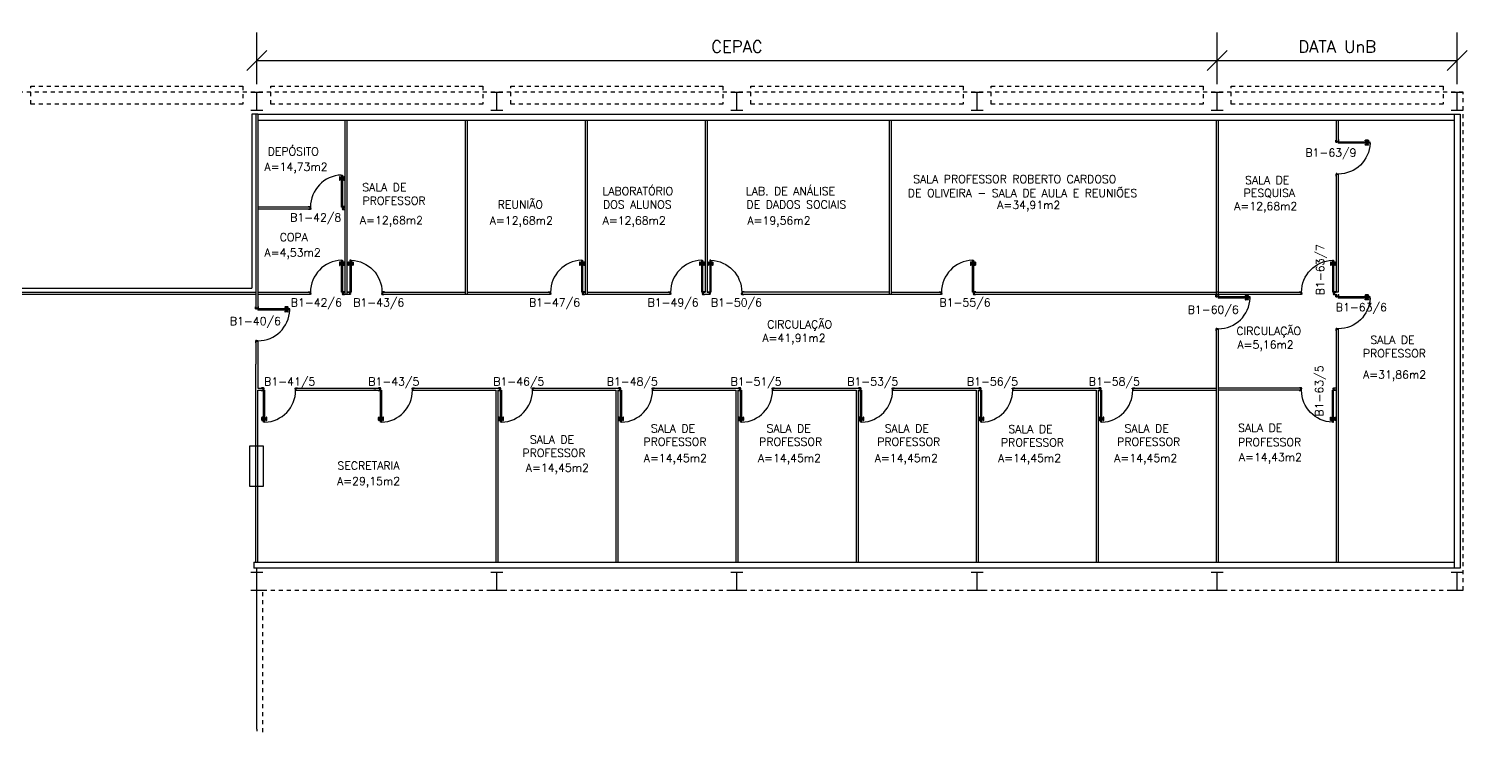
# Model space of a CAD drawing. Extents: x -34.7 to 45.3, y 55.4 to 100.8.
# Drawn here: x 9.39 to 45.34, y 77.55 to 95.06 of the extents above; entities that cross this region are included whole.
import ezdxf

# ---------------------------------------------------------------- set-up
doc = ezdxf.new("R2010")
doc.units = 0
doc.header["$LTSCALE"] = 0.01
doc.header["$MEASUREMENT"] = 0
doc.header["$PDMODE"] = 34
doc.linetypes.add('DASHED', pattern=[0.75, 0.5, -0.25])
doc.linetypes.add('HIDDEN', pattern=[0.375, 0.25, -0.125])
doc.layers.get('0').update_dxf_attribs({"linetype": 'CONTINUOUS'})
doc.layers.get('Defpoints').update_dxf_attribs({"linetype": 'CONTINUOUS'})
for name, color, linetype in [('1', 1, 'CONTINUOUS'), ('2', 2, 'CONTINUOUS'), ('3', 2, 'CONTINUOUS'), ('6', 2, 'CONTINUOUS'), ('ALV', 2, 'CONTINUOUS'), ('AREA', 2, 'CONTINUOUS'), ('ENDEREÇO_NOVO', 2, 'CONTINUOUS'), ('MACANETA', 2, 'CONTINUOUS'), ('MARCO', 2, 'CONTINUOUS'), ('PORTA', 2, 'CONTINUOUS'), ('PROJ', 1, 'HIDDEN'), ('TEXTO', 2, 'CONTINUOUS')]:
    doc.layers.add(name, color=color, linetype=linetype)
doc.styles.add('UNB-100', font='simplex.shx', dxfattribs={"height": 0.2})
doc.styles.add('UNB1-100', font='simplex.shx', dxfattribs={"height": 0.3})
doc.dimstyles.new('1-600', dxfattribs={"dimtxt": 0.3, "dimasz": 0.5, "dimexe": 0.7, "dimexo": 0.2, "dimgap": 0.2, "dimtad": 1, "dimdec": 0, "dimzin": 4, "dimdsep": 46, "dimlunit": 6, "dimtxsty": 'UNB1-100', "dimblk": 'OBLIQUE', "dimcen": 0, "dimclrd": 2, "dimclre": 2, "dimclrt": 2, "dimadec": 0, "dimazin": 0, "dimtfac": 1, "dimtdec": 0, "dimtmove": 2, "dimatfit": 3, "dimldrblk": 'NONE', "dimfxl": 0, "dimtolj": 1, "dimtzin": 0, "dimarcsym": 0})

# ---------------------------------------------------------------- blocks, each defined once
blk = doc.blocks.new('PILAR')
at = {"layer": 'ALV'}
for p, q in [((-0.15, 0.225), (0.15, 0.225)), ((0, 0.225), (0, -0.225)), ((-0.15, -0.225), (0.15, -0.225))]:
    blk.add_line(p, q, dxfattribs=at)
blk = doc.blocks.new('MACANETA')
at = {"layer": 'MACANETA'}
for p, q in [((-0.077, 0.052), (-0.077, 0.12)), ((-0.059, 0.052), (-0.059, 0.12)), ((-0.059, 0.075), (-0.036, 0.075)), ((-0.059, 0.052), (-0.036, 0.052)), ((-0.036, 0.044), (-0.036, 0.084)), ((-0.036, 0.084), (-0.03, 0.084)), ((-0.036, 0.044), (-0.03, 0.044)), ((0.006, 0.084), (0, 0.084)), ((0.006, 0.044), (0, 0.044)), ((0.006, 0.044), (0.006, 0.084)), ((0.029, 0.075), (0.006, 0.075)), ((0.029, 0.052), (0.006, 0.052)), ((0.029, 0.052), (0.029, 0.12)), ((0.047, 0.052), (0.047, 0.12))]:
    blk.add_line(p, q, dxfattribs=at)
for centre, start, end in [((-0.068, 0.12), 90, 180), ((-0.068, 0.052), 180, 270), ((-0.068, 0.12), 0, 90), ((-0.068, 0.052), 270, 0), ((0.038, 0.12), 90, 180), ((0.038, 0.052), 180, 270), ((0.038, 0.12), 0, 90), ((0.038, 0.052), 270, 0)]:
    blk.add_arc(centre, 0.00874, start, end, dxfattribs=at)
blk = doc.blocks.new('DOOR80')
at = {"layer": 'PORTA'}
for p, q in [((0.015, -0.8), (0.015, 0)), ((0.015, 0), (0.045, 0)), ((0.045, -0.8), (0.045, 0)), ((0.045, -0.8), (0.015, -0.8))]:
    blk.add_line(p, q, dxfattribs=at)
at = {"layer": 'PORTA', "color": 1}
blk.add_arc((0.015, 0), 0.8, 272.1491, 0, dxfattribs=at)
at = {"layer": 'PORTA'}
blk.add_blockref('MACANETA', (0.045, -0.8), dxfattribs=at)
blk = doc.blocks.new('DOOR-80')
at = {"layer": 'PORTA'}
for p, q in [((-0.045, -0.8), (-0.045, 0)), ((-0.015, 0), (-0.045, 0)), ((-0.015, -0.8), (-0.015, 0)), ((-0.045, -0.8), (-0.015, -0.8))]:
    blk.add_line(p, q, dxfattribs=at)
at = {"layer": 'PORTA', "color": 1}
blk.add_arc((-0.015, 0), 0.8, 180, 267.8509, dxfattribs=at)
at = {"layer": 'PORTA'}
blk.add_blockref('MACANETA', (-0.015, -0.8), dxfattribs=at)
blk = doc.blocks.new('A$C32C71756')
at = {"layer": '2'}
for p, q in [((0, 0.8), (0.05, 0.8)), ((0.05, 0.8), (0.05, 0.85)), ((0.88, 0.8), (0.88, 0.85))]:
    blk.add_line(p, q, dxfattribs=at)
at = {"layer": 'MARCO'}
for p, q in [((0.005, 0.8), (0.005, 0.79)), ((0.005, 0.79), (0.055, 0.79)), ((0.065, 0.86), (0.015, 0.86)), ((0.015, 0.86), (0.015, 0.85)), ((0.05, 0.85), (0.065, 0.85)), ((0.05, 0.8), (0.055, 0.8)), ((0.055, 0.79), (0.055, 0.8)), ((0.055, 0.8), (0.065, 0.8)), ((0.065, 0.85), (0.065, 0.86)), ((0.075, 0.85), (0.065, 0.85)), ((0.065, 0.8), (0.065, 0.835)), ((0.065, 0.835), (0.075, 0.835)), ((0.075, 0.835), (0.075, 0.85)), ((0.855, 0.835), (0.855, 0.85)), ((0.855, 0.85), (0.865, 0.85)), ((0.865, 0.835), (0.855, 0.835)), ((0.865, 0.85), (0.865, 0.86)), ((0.865, 0.86), (0.915, 0.86)), ((0.88, 0.85), (0.865, 0.85)), ((0.865, 0.8), (0.865, 0.835)), ((0.875, 0.8), (0.865, 0.8)), ((0.875, 0.79), (0.875, 0.8)), ((0.88, 0.8), (0.875, 0.8)), ((0.925, 0.79), (0.875, 0.79)), ((0.915, 0.86), (0.915, 0.85)), ((0.925, 0.8), (0.925, 0.79))]:
    blk.add_line(p, q, dxfattribs=at)
at = {"layer": 'PORTA', "rotation": 1.028944929259978e-08}
blk.add_blockref('DOOR80', (0.05, 0.8), dxfattribs=at)
blk = doc.blocks.new('_Oblique')
at = {"color": 0, "linetype": 'ByBlock', "lineweight": -2}
blk.add_line((-0.5, -0.5), (0.5, 0.5), dxfattribs=at)
blk = doc.blocks.new('*D18')
at = {"layer": 'AREA', "color": 2, "lineweight": -2}
for p, q in [((15.085, 93.673), (15.085, 94.962)), ((39.085, 93.673), (39.085, 94.962)), ((15.085, 94.262), (39.085, 94.262))]:
    blk.add_line(p, q, dxfattribs=at)
at = {"layer": 'Defpoints', "color": 0}
for p in [(39.085, 94.262), (15.085, 93.473), (39.085, 93.473)]:
    blk.add_point(p, dxfattribs=at)
at = {"layer": 'AREA', "color": 2, "lineweight": -2, "xscale": 0.5, "yscale": 0.5, "zscale": 0.5, "rotation": 180}
blk.add_blockref('_Oblique', (15.085, 94.262), dxfattribs=at)
at = {"layer": 'AREA', "color": 2, "lineweight": -2, "xscale": 0.5, "yscale": 0.5, "zscale": 0.5}
blk.add_blockref('_Oblique', (39.085, 94.262), dxfattribs=at)
at = {"layer": 'AREA', "color": 2, "insert": (27.085, 94.612), "char_height": 0.3, "attachment_point": 5, "style": 'UNB1-100'}
blk.add_mtext('\\A1;CEPAC', dxfattribs=at)
blk = doc.blocks.new('_NONE')
at = {"color": 0, "linetype": 'ByBlock'}
blk.add_circle((0, 0), 0.25, dxfattribs=at)
blk = doc.blocks.new('*D19')
at = {"layer": 'AREA', "color": 2, "lineweight": -2}
for p, q in [((39.085, 93.673), (39.085, 94.962)), ((45.085, 93.673), (45.085, 94.962)), ((39.085, 94.262), (45.085, 94.262))]:
    blk.add_line(p, q, dxfattribs=at)
at = {"layer": 'Defpoints', "color": 0}
for p in [(45.085, 94.262), (39.085, 93.473), (45.085, 93.473)]:
    blk.add_point(p, dxfattribs=at)
at = {"layer": 'AREA', "color": 2, "lineweight": -2, "xscale": 0.5, "yscale": 0.5, "zscale": 0.5, "rotation": 180}
blk.add_blockref('_Oblique', (39.085, 94.262), dxfattribs=at)
at = {"layer": 'AREA', "color": 2, "lineweight": -2, "xscale": 0.5, "yscale": 0.5, "zscale": 0.5}
blk.add_blockref('_Oblique', (45.085, 94.262), dxfattribs=at)
at = {"layer": 'AREA', "color": 2, "insert": (42.085, 94.612), "char_height": 0.3, "attachment_point": 5, "style": 'UNB1-100'}
blk.add_mtext('\\A1;DATA UnB', dxfattribs=at)

msp = doc.modelspace()

# ---------------------------------------------------------------- linework, layer by layer
at = {"layer": '1'}
for p, q in [((14.96, 92.923), (14.96, 88.573)), ((15.06, 92.923), (14.96, 92.923)), ((9.21, 88.573), (14.96, 88.573)), ((15.085, 81.473), (15.085, 81.573))]:
    msp.add_line(p, q, dxfattribs=at)
at = {"layer": '2'}
for p, q in [((9.11, 88.473), (15.06, 88.473)), ((9.11, 88.423), (15.06, 88.423)), ((15.11, 86.073), (15.265, 86.073)), ((15.11, 86.023), (15.285, 86.023)), ((15.24, 86.023), (15.24, 86.073)), ((16.07, 86.073), (18.16, 86.073)), ((16.07, 86.023), (16.07, 86.073)), ((16.07, 86.023), (18.16, 86.023)), ((18.057, 86.023), (18.007, 86.023)), ((18.16, 86.023), (18.16, 86.073)), ((18.99, 86.023), (18.99, 86.073)), ((18.99, 86.073), (21.16, 86.073)), ((18.99, 86.023), (21.06, 86.023)), ((21.11, 86.023), (21.16, 86.023)), ((21.16, 86.023), (21.16, 86.073)), ((21.99, 86.023), (21.99, 86.073)), ((21.99, 86.073), (24.16, 86.073)), ((21.99, 86.023), (24.06, 86.023)), ((24.11, 86.023), (24.16, 86.023)), ((24.16, 86.023), (24.16, 86.073)), ((24.99, 86.023), (24.99, 86.073)), ((24.99, 86.073), (27.16, 86.073)), ((24.99, 86.023), (27.06, 86.023)), ((27.11, 86.023), (27.16, 86.023)), ((27.16, 86.023), (27.16, 86.073)), ((27.99, 86.023), (27.99, 86.073)), ((27.99, 86.073), (30.16, 86.073)), ((27.99, 86.023), (30.06, 86.023)), ((30.11, 86.023), (30.16, 86.023)), ((30.16, 86.023), (30.16, 86.073)), ((30.99, 86.023), (30.99, 86.073)), ((30.99, 86.073), (33.16, 86.073)), ((30.99, 86.023), (33.06, 86.023)), ((33.11, 86.023), (33.16, 86.023)), ((33.16, 86.023), (33.16, 86.073)), ((33.99, 86.023), (33.99, 86.073)), ((33.99, 86.073), (36.16, 86.073)), ((33.99, 86.023), (36.06, 86.023)), ((36.11, 86.023), (36.16, 86.023)), ((36.16, 86.023), (36.16, 86.073)), ((36.99, 86.023), (36.99, 86.073)), ((36.99, 86.073), (39.06, 86.073)), ((36.99, 86.023), (39.06, 86.023)), ((41.18, 86.073), (39.11, 86.073)), ((41.18, 86.023), (39.11, 86.023)), ((41.18, 86.023), (41.18, 86.073)), ((42.01, 86.023), (42.01, 86.073)), ((42.06, 86.023), (42.01, 86.023)), ((15.085, 77.548), (15.085, 81.023)), ((15.085, 77.548), (15.085, 77.498))]:
    msp.add_line(p, q, dxfattribs=at)
at = {"layer": '3'}
for p, q in [((15.06, 92.923), (15.06, 88.073)), ((15.11, 92.923), (15.06, 92.923)), ((15.11, 92.923), (15.11, 88.473)), ((15.11, 92.923), (45.01, 92.923)), ((15.11, 92.773), (45.01, 92.773)), ((17.29, 88.423), (17.29, 92.773)), ((17.34, 88.423), (17.34, 92.773)), ((20.29, 92.773), (20.29, 88.423)), ((20.34, 92.773), (20.34, 88.423)), ((23.29, 92.773), (23.29, 88.423)), ((23.34, 92.773), (23.34, 88.423)), ((26.29, 92.773), (26.29, 88.473)), ((26.34, 92.773), (26.34, 88.473)), ((30.89, 92.773), (30.89, 88.423)), ((30.94, 92.773), (30.94, 88.423)), ((39.06, 92.773), (39.06, 88.423)), ((39.11, 92.773), (39.11, 88.423)), ((17.34, 88.423), (17.34, 91.898)), ((17.29, 88.423), (17.29, 91.402)), ((16.41, 90.603), (15.11, 90.603)), ((16.41, 90.603), (15.11, 90.603)), ((16.41, 90.603), (16.41, 90.553)), ((17.29, 90.603), (17.24, 90.603)), ((17.29, 90.603), (17.24, 90.603)), ((17.24, 90.603), (17.24, 90.553)), ((17.24, 90.603), (17.29, 90.603)), ((16.41, 90.553), (15.11, 90.553)), ((17.29, 90.553), (17.24, 90.553)), ((15.11, 88.473), (16.41, 88.473)), ((15.11, 88.473), (15.11, 88.073)), ((16.41, 88.473), (16.41, 88.423)), ((17.24, 88.473), (17.24, 88.423)), ((17.24, 88.473), (17.29, 88.473)), ((17.34, 88.473), (17.443, 88.473)), ((17.398, 88.473), (17.348, 88.473)), ((17.398, 88.473), (17.398, 88.423)), ((18.213, 88.473), (20.29, 88.473)), ((18.228, 88.473), (18.228, 88.423)), ((20.34, 88.473), (22.41, 88.473)), ((22.41, 88.473), (22.41, 88.423)), ((23.24, 88.473), (23.24, 88.423)), ((23.24, 88.473), (23.29, 88.473)), ((23.34, 88.473), (25.41, 88.473)), ((25.41, 88.473), (25.41, 88.423)), ((26.24, 88.473), (26.24, 88.423)), ((26.24, 88.473), (26.29, 88.473)), ((26.34, 88.473), (26.388, 88.473)), ((26.388, 88.473), (26.388, 88.423)), ((27.218, 88.473), (27.218, 88.423)), ((30.89, 88.473), (27.218, 88.473)), ((30.94, 88.473), (32.18, 88.473)), ((32.18, 88.473), (32.18, 88.423)), ((33.01, 88.473), (39.06, 88.473)), ((33.01, 88.473), (33.01, 88.423)), ((39.11, 88.473), (39.06, 88.473)), ((39.11, 88.473), (41.18, 88.473)), ((41.18, 88.473), (41.18, 88.423)), ((42.01, 88.473), (42.06, 88.473)), ((42.01, 88.473), (42.01, 88.423)), ((42.11, 88.473), (42.06, 88.473)), ((15.11, 88.423), (16.41, 88.423)), ((17.24, 88.423), (17.423, 88.423)), ((18.203, 88.423), (20.29, 88.423)), ((20.24, 88.423), (22.41, 88.423)), ((23.24, 88.423), (25.41, 88.423)), ((26.24, 88.423), (26.388, 88.423)), ((27.218, 88.423), (32.18, 88.423)), ((33.01, 88.423), (41.18, 88.423)), ((39.06, 88.423), (39.06, 88.373)), ((39.11, 88.373), (39.06, 88.373)), ((39.11, 88.423), (39.11, 88.373)), ((42.01, 88.423), (42.06, 88.423)), ((42.06, 88.423), (42.06, 88.373)), ((42.11, 88.373), (42.06, 88.373)), ((42.11, 88.423), (42.11, 88.373)), ((15.11, 88.073), (15.06, 88.073)), ((39.11, 87.543), (39.06, 87.543)), ((39.06, 87.543), (39.06, 81.723)), ((39.11, 87.543), (39.11, 81.723)), ((42.06, 87.543), (42.06, 81.723)), ((42.11, 87.543), (42.11, 81.723)), ((15.11, 87.243), (15.06, 87.243)), ((15.06, 87.243), (15.06, 86.673)), ((15.11, 87.243), (15.11, 86.073)), ((15.06, 81.723), (15.06, 86.673)), ((15.11, 81.723), (15.11, 86.023)), ((21.06, 86.023), (21.06, 81.723)), ((21.11, 86.023), (21.11, 81.723)), ((24.06, 86.023), (24.06, 81.723)), ((24.06, 86.023), (24.06, 83.094)), ((24.06, 86.023), (24.06, 81.723)), ((24.11, 86.023), (24.11, 81.723)), ((24.11, 86.023), (24.11, 82.598)), ((24.11, 86.023), (24.11, 81.723)), ((27.06, 86.023), (27.06, 81.723)), ((27.11, 86.023), (27.11, 81.723)), ((30.06, 86.023), (30.06, 81.723)), ((30.11, 86.023), (30.11, 81.723)), ((33.06, 86.023), (33.06, 81.723)), ((33.11, 86.023), (33.11, 81.723)), ((36.06, 86.023), (36.06, 83.094)), ((36.06, 86.023), (36.06, 82.598)), ((36.06, 86.023), (36.06, 81.723)), ((36.06, 86.023), (36.06, 81.723)), ((36.06, 86.023), (36.06, 81.723)), ((36.11, 86.023), (36.11, 82.598)), ((36.11, 86.023), (36.11, 83.094)), ((36.11, 86.023), (36.11, 81.723)), ((36.11, 86.023), (36.11, 81.723)), ((36.11, 86.023), (36.11, 81.723)), ((39.06, 86.023), (39.06, 82.598)), ((39.06, 86.023), (39.06, 83.094)), ((39.11, 86.023), (39.11, 83.094)), ((39.11, 86.023), (39.11, 82.598)), ((42.06, 86.023), (42.06, 83.094)), ((42.06, 86.023), (42.06, 82.598)), ((42.11, 86.023), (42.11, 82.598)), ((42.11, 86.023), (42.11, 83.094)), ((15.01, 81.723), (45.01, 81.723)), ((15.01, 81.723), (15.01, 81.573)), ((45.01, 81.573), (15.01, 81.573))]:
    msp.add_line(p, q, dxfattribs=at)
at = {"layer": '6'}
for p, q in [((42.06, 92.773), (42.06, 92.243)), ((42.11, 92.773), (42.11, 92.243)), ((45.01, 92.923), (45.01, 81.573)), ((45.01, 92.923), (45.16, 92.923)), ((45.16, 92.923), (45.16, 81.573)), ((42.11, 92.243), (42.06, 92.243)), ((42.06, 91.413), (42.06, 88.473)), ((42.11, 91.413), (42.06, 91.413)), ((42.11, 91.413), (42.11, 88.473)), ((45.16, 81.573), (45.01, 81.573))]:
    msp.add_line(p, q, dxfattribs=at)
at = {"layer": 'ALV'}
msp.add_lwpolyline([(14.904, 83.623), (15.254, 83.623), (15.254, 84.623), (14.904, 84.623)], close=True, dxfattribs=at)
at = {"layer": 'MARCO'}
for p, q in [((42.05, 92.278), (42.06, 92.278)), ((42.05, 92.228), (42.05, 92.278)), ((42.06, 92.228), (42.05, 92.228)), ((42.06, 92.243), (42.06, 92.228)), ((42.06, 92.218), (42.06, 92.228)), ((42.075, 92.218), (42.06, 92.218)), ((42.075, 92.228), (42.075, 92.218)), ((42.11, 92.228), (42.075, 92.228)), ((42.11, 92.288), (42.12, 92.288)), ((42.11, 92.243), (42.11, 92.238)), ((42.11, 92.238), (42.11, 92.228)), ((42.12, 92.238), (42.11, 92.238)), ((42.12, 92.288), (42.12, 92.238)), ((42.05, 91.428), (42.05, 91.378)), ((42.06, 91.428), (42.05, 91.428)), ((42.05, 91.378), (42.06, 91.378)), ((42.06, 91.438), (42.06, 91.428)), ((42.075, 91.438), (42.06, 91.438)), ((42.06, 91.413), (42.06, 91.428)), ((42.075, 91.428), (42.075, 91.438)), ((42.11, 91.428), (42.075, 91.428)), ((42.11, 91.418), (42.11, 91.428)), ((42.11, 91.413), (42.11, 91.418)), ((42.12, 91.418), (42.11, 91.418)), ((42.11, 91.368), (42.12, 91.368)), ((42.12, 91.368), (42.12, 91.418)), ((16.365, 90.603), (16.365, 90.613)), ((16.365, 90.613), (16.415, 90.613)), ((16.41, 90.603), (16.415, 90.603)), ((16.415, 90.613), (16.415, 90.603)), ((16.415, 90.603), (16.425, 90.603)), ((16.425, 90.603), (16.425, 90.568)), ((17.235, 90.603), (17.225, 90.603)), ((17.225, 90.603), (17.225, 90.568)), ((17.285, 90.613), (17.235, 90.613)), ((17.235, 90.613), (17.235, 90.603)), ((17.24, 90.603), (17.235, 90.603)), ((17.285, 90.603), (17.285, 90.613)), ((16.375, 90.543), (16.375, 90.553)), ((16.425, 90.543), (16.375, 90.543)), ((16.41, 90.553), (16.425, 90.553)), ((16.425, 90.568), (16.435, 90.568)), ((16.435, 90.553), (16.425, 90.553)), ((16.425, 90.553), (16.425, 90.543)), ((16.435, 90.568), (16.435, 90.553)), ((17.225, 90.568), (17.215, 90.568)), ((17.215, 90.568), (17.215, 90.553)), ((17.215, 90.553), (17.225, 90.553)), ((17.225, 90.553), (17.225, 90.543)), ((17.24, 90.553), (17.225, 90.553)), ((17.225, 90.543), (17.275, 90.543)), ((17.275, 90.543), (17.275, 90.553)), ((16.365, 88.473), (16.365, 88.483)), ((16.365, 88.483), (16.415, 88.483)), ((16.41, 88.473), (16.415, 88.473)), ((16.415, 88.483), (16.415, 88.473)), ((16.415, 88.473), (16.425, 88.473)), ((16.425, 88.473), (16.425, 88.438)), ((16.425, 88.438), (16.435, 88.438)), ((16.435, 88.438), (16.435, 88.423)), ((17.225, 88.438), (17.215, 88.438)), ((17.215, 88.438), (17.215, 88.423)), ((17.235, 88.473), (17.225, 88.473)), ((17.225, 88.473), (17.225, 88.438)), ((17.285, 88.483), (17.235, 88.483)), ((17.235, 88.483), (17.235, 88.473)), ((17.24, 88.473), (17.235, 88.473)), ((17.285, 88.473), (17.285, 88.483)), ((17.353, 88.473), (17.353, 88.483)), ((17.353, 88.483), (17.403, 88.483)), ((17.398, 88.473), (17.403, 88.473)), ((17.403, 88.483), (17.403, 88.473)), ((17.403, 88.473), (17.413, 88.473)), ((17.413, 88.473), (17.413, 88.438)), ((17.413, 88.438), (17.423, 88.438)), ((17.423, 88.438), (17.423, 88.423)), ((18.213, 88.438), (18.203, 88.438)), ((18.203, 88.438), (18.203, 88.423)), ((18.223, 88.473), (18.213, 88.473)), ((18.213, 88.473), (18.213, 88.438)), ((18.273, 88.483), (18.223, 88.483)), ((18.223, 88.483), (18.223, 88.473)), ((18.228, 88.473), (18.223, 88.473)), ((18.273, 88.473), (18.273, 88.483)), ((22.365, 88.473), (22.365, 88.483)), ((22.365, 88.483), (22.415, 88.483)), ((22.41, 88.473), (22.415, 88.473)), ((22.415, 88.483), (22.415, 88.473)), ((22.415, 88.473), (22.425, 88.473)), ((22.425, 88.473), (22.425, 88.438)), ((22.425, 88.438), (22.435, 88.438)), ((22.435, 88.438), (22.435, 88.423)), ((23.225, 88.438), (23.215, 88.438)), ((23.215, 88.438), (23.215, 88.423)), ((23.235, 88.473), (23.225, 88.473)), ((23.225, 88.473), (23.225, 88.438)), ((23.285, 88.483), (23.235, 88.483)), ((23.235, 88.483), (23.235, 88.473)), ((23.24, 88.473), (23.235, 88.473)), ((23.285, 88.473), (23.285, 88.483)), ((25.365, 88.473), (25.365, 88.483)), ((25.365, 88.483), (25.415, 88.483)), ((25.41, 88.473), (25.415, 88.473)), ((25.415, 88.483), (25.415, 88.473)), ((25.415, 88.473), (25.425, 88.473)), ((25.425, 88.473), (25.425, 88.438)), ((25.425, 88.438), (25.435, 88.438)), ((25.435, 88.438), (25.435, 88.423)), ((26.225, 88.438), (26.215, 88.438)), ((26.215, 88.438), (26.215, 88.423)), ((26.235, 88.473), (26.225, 88.473)), ((26.225, 88.473), (26.225, 88.438)), ((26.285, 88.483), (26.235, 88.483)), ((26.235, 88.483), (26.235, 88.473)), ((26.24, 88.473), (26.235, 88.473)), ((26.285, 88.473), (26.285, 88.483)), ((26.343, 88.473), (26.343, 88.483)), ((26.343, 88.483), (26.393, 88.483)), ((26.388, 88.473), (26.393, 88.473)), ((26.393, 88.483), (26.393, 88.473)), ((26.393, 88.473), (26.403, 88.473)), ((26.403, 88.473), (26.403, 88.438)), ((26.403, 88.438), (26.413, 88.438)), ((26.413, 88.438), (26.413, 88.423)), ((27.203, 88.438), (27.193, 88.438)), ((27.193, 88.438), (27.193, 88.423)), ((27.213, 88.473), (27.203, 88.473)), ((27.203, 88.473), (27.203, 88.438)), ((27.263, 88.483), (27.213, 88.483)), ((27.213, 88.483), (27.213, 88.473)), ((27.218, 88.473), (27.213, 88.473)), ((27.263, 88.473), (27.263, 88.483)), ((32.135, 88.473), (32.135, 88.483)), ((32.135, 88.483), (32.185, 88.483)), ((32.18, 88.473), (32.185, 88.473)), ((32.185, 88.483), (32.185, 88.473)), ((32.185, 88.473), (32.195, 88.473)), ((32.195, 88.473), (32.195, 88.438)), ((32.195, 88.438), (32.205, 88.438)), ((32.205, 88.438), (32.205, 88.423)), ((32.995, 88.438), (32.985, 88.438)), ((32.985, 88.438), (32.985, 88.423)), ((33.005, 88.473), (32.995, 88.473)), ((32.995, 88.473), (32.995, 88.438)), ((33.055, 88.483), (33.005, 88.483)), ((33.005, 88.483), (33.005, 88.473)), ((33.01, 88.473), (33.005, 88.473)), ((33.055, 88.473), (33.055, 88.483)), ((41.135, 88.483), (41.185, 88.483)), ((41.135, 88.473), (41.135, 88.483)), ((41.18, 88.473), (41.185, 88.473)), ((41.185, 88.483), (41.185, 88.473)), ((41.185, 88.473), (41.195, 88.473)), ((41.195, 88.473), (41.195, 88.438)), ((41.195, 88.438), (41.205, 88.438)), ((41.205, 88.438), (41.205, 88.423)), ((41.985, 88.438), (41.985, 88.423)), ((41.995, 88.438), (41.985, 88.438)), ((41.995, 88.473), (41.995, 88.438)), ((42.005, 88.473), (41.995, 88.473)), ((42.005, 88.483), (42.005, 88.473)), ((42.055, 88.483), (42.005, 88.483)), ((42.01, 88.473), (42.005, 88.473)), ((42.055, 88.473), (42.055, 88.483)), ((15.05, 88.058), (15.05, 88.108)), ((15.05, 88.108), (15.06, 88.108)), ((15.11, 88.118), (15.12, 88.118)), ((15.12, 88.118), (15.12, 88.068)), ((16.375, 88.413), (16.375, 88.423)), ((16.425, 88.413), (16.375, 88.413)), ((16.41, 88.423), (16.425, 88.423)), ((16.435, 88.423), (16.425, 88.423)), ((16.425, 88.423), (16.425, 88.413)), ((17.215, 88.423), (17.225, 88.423)), ((17.225, 88.423), (17.225, 88.413)), ((17.24, 88.423), (17.225, 88.423)), ((17.225, 88.413), (17.275, 88.413)), ((17.275, 88.413), (17.275, 88.423)), ((17.363, 88.413), (17.363, 88.423)), ((17.413, 88.413), (17.363, 88.413)), ((17.398, 88.423), (17.413, 88.423)), ((17.423, 88.423), (17.413, 88.423)), ((17.413, 88.423), (17.413, 88.413)), ((18.203, 88.423), (18.213, 88.423)), ((18.213, 88.423), (18.213, 88.413)), ((18.228, 88.423), (18.213, 88.423)), ((18.213, 88.413), (18.263, 88.413)), ((18.263, 88.413), (18.263, 88.423)), ((22.375, 88.413), (22.375, 88.423)), ((22.425, 88.413), (22.375, 88.413)), ((22.41, 88.423), (22.425, 88.423)), ((22.435, 88.423), (22.425, 88.423)), ((22.425, 88.423), (22.425, 88.413)), ((23.215, 88.423), (23.225, 88.423)), ((23.225, 88.423), (23.225, 88.413)), ((23.24, 88.423), (23.225, 88.423)), ((23.225, 88.413), (23.275, 88.413)), ((23.275, 88.413), (23.275, 88.423)), ((25.375, 88.413), (25.375, 88.423)), ((25.425, 88.413), (25.375, 88.413)), ((25.41, 88.423), (25.425, 88.423)), ((25.435, 88.423), (25.425, 88.423)), ((25.425, 88.423), (25.425, 88.413)), ((26.215, 88.423), (26.225, 88.423)), ((26.225, 88.423), (26.225, 88.413)), ((26.24, 88.423), (26.225, 88.423)), ((26.225, 88.413), (26.275, 88.413)), ((26.275, 88.413), (26.275, 88.423)), ((26.353, 88.413), (26.353, 88.423)), ((26.403, 88.413), (26.353, 88.413)), ((26.388, 88.423), (26.403, 88.423)), ((26.413, 88.423), (26.403, 88.423)), ((26.403, 88.423), (26.403, 88.413)), ((27.193, 88.423), (27.203, 88.423)), ((27.203, 88.423), (27.203, 88.413)), ((27.218, 88.423), (27.203, 88.423)), ((27.203, 88.413), (27.253, 88.413)), ((27.253, 88.413), (27.253, 88.423)), ((32.145, 88.413), (32.145, 88.423)), ((32.195, 88.413), (32.145, 88.413)), ((32.18, 88.423), (32.195, 88.423)), ((32.205, 88.423), (32.195, 88.423)), ((32.195, 88.423), (32.195, 88.413)), ((32.985, 88.423), (32.995, 88.423)), ((32.995, 88.423), (32.995, 88.413)), ((33.01, 88.423), (32.995, 88.423)), ((32.995, 88.413), (33.045, 88.413)), ((33.045, 88.413), (33.045, 88.423)), ((39.05, 88.358), (39.05, 88.408)), ((39.05, 88.408), (39.06, 88.408)), ((39.06, 88.358), (39.05, 88.358)), ((39.06, 88.373), (39.06, 88.358)), ((39.06, 88.348), (39.06, 88.358)), ((39.075, 88.348), (39.06, 88.348)), ((39.11, 88.358), (39.075, 88.358)), ((39.075, 88.358), (39.075, 88.348)), ((39.11, 88.418), (39.12, 88.418)), ((39.11, 88.373), (39.11, 88.368)), ((39.12, 88.368), (39.11, 88.368)), ((39.11, 88.368), (39.11, 88.358)), ((39.12, 88.418), (39.12, 88.368)), ((41.145, 88.413), (41.145, 88.423)), ((41.195, 88.413), (41.145, 88.413)), ((41.18, 88.423), (41.195, 88.423)), ((41.195, 88.423), (41.195, 88.413)), ((41.205, 88.423), (41.195, 88.423)), ((41.985, 88.423), (41.995, 88.423)), ((42.01, 88.423), (41.995, 88.423)), ((41.995, 88.423), (41.995, 88.413)), ((41.995, 88.413), (42.045, 88.413)), ((42.045, 88.413), (42.045, 88.423)), ((15.06, 88.058), (15.05, 88.058)), ((15.06, 88.073), (15.06, 88.058)), ((15.06, 88.048), (15.06, 88.058)), ((15.075, 88.048), (15.06, 88.048)), ((15.11, 88.058), (15.075, 88.058)), ((15.075, 88.058), (15.075, 88.048)), ((15.11, 88.073), (15.11, 88.068)), ((15.12, 88.068), (15.11, 88.068)), ((15.11, 88.068), (15.11, 88.058)), ((39.06, 87.558), (39.05, 87.558)), ((39.05, 87.558), (39.05, 87.508)), ((39.05, 87.508), (39.06, 87.508)), ((39.075, 87.568), (39.06, 87.568)), ((39.06, 87.568), (39.06, 87.558)), ((39.06, 87.543), (39.06, 87.558)), ((39.075, 87.558), (39.075, 87.568)), ((39.11, 87.558), (39.075, 87.558)), ((39.11, 87.548), (39.11, 87.558)), ((39.12, 87.548), (39.11, 87.548)), ((39.11, 87.543), (39.11, 87.548)), ((39.11, 87.498), (39.12, 87.498)), ((39.12, 87.498), (39.12, 87.548)), ((15.06, 87.258), (15.05, 87.258)), ((15.05, 87.258), (15.05, 87.208)), ((15.05, 87.208), (15.06, 87.208)), ((15.075, 87.268), (15.06, 87.268)), ((15.06, 87.268), (15.06, 87.258)), ((15.06, 87.243), (15.06, 87.258)), ((15.075, 87.258), (15.075, 87.268)), ((15.11, 87.258), (15.075, 87.258)), ((15.11, 87.248), (15.11, 87.258)), ((15.12, 87.248), (15.11, 87.248)), ((15.11, 87.243), (15.11, 87.248)), ((15.11, 87.198), (15.12, 87.198)), ((15.12, 87.198), (15.12, 87.248)), ((15.195, 86.023), (15.195, 86.013)), ((15.195, 86.013), (15.245, 86.013)), ((15.255, 86.083), (15.205, 86.083)), ((15.205, 86.083), (15.205, 86.073)), ((15.24, 86.073), (15.255, 86.073)), ((15.24, 86.023), (15.245, 86.023)), ((15.245, 86.013), (15.245, 86.023)), ((15.245, 86.023), (15.255, 86.023)), ((15.255, 86.073), (15.255, 86.083)), ((15.265, 86.073), (15.255, 86.073)), ((15.255, 86.023), (15.255, 86.058)), ((15.255, 86.058), (15.265, 86.058)), ((15.265, 86.058), (15.265, 86.073)), ((16.045, 86.058), (16.045, 86.073)), ((16.045, 86.073), (16.055, 86.073)), ((16.055, 86.058), (16.045, 86.058)), ((16.055, 86.073), (16.055, 86.083)), ((16.055, 86.083), (16.105, 86.083)), ((16.07, 86.073), (16.055, 86.073)), ((16.055, 86.023), (16.055, 86.058)), ((16.065, 86.023), (16.055, 86.023)), ((16.065, 86.013), (16.065, 86.023)), ((16.07, 86.023), (16.065, 86.023)), ((16.115, 86.013), (16.065, 86.013)), ((16.105, 86.083), (16.105, 86.073)), ((16.115, 86.023), (16.115, 86.013)), ((18.115, 86.023), (18.115, 86.013)), ((18.115, 86.013), (18.165, 86.013)), ((18.175, 86.083), (18.125, 86.083)), ((18.125, 86.083), (18.125, 86.073)), ((18.16, 86.073), (18.175, 86.073)), ((18.16, 86.023), (18.165, 86.023)), ((18.165, 86.013), (18.165, 86.023)), ((18.165, 86.023), (18.175, 86.023)), ((18.175, 86.073), (18.175, 86.083)), ((18.185, 86.073), (18.175, 86.073)), ((18.175, 86.023), (18.175, 86.058)), ((18.175, 86.058), (18.185, 86.058)), ((18.185, 86.058), (18.185, 86.073)), ((18.965, 86.058), (18.965, 86.073)), ((18.965, 86.073), (18.975, 86.073)), ((18.975, 86.058), (18.965, 86.058)), ((18.975, 86.073), (18.975, 86.083)), ((18.975, 86.083), (19.025, 86.083)), ((18.99, 86.073), (18.975, 86.073)), ((18.975, 86.023), (18.975, 86.058)), ((18.985, 86.023), (18.975, 86.023)), ((18.985, 86.013), (18.985, 86.023)), ((18.99, 86.023), (18.985, 86.023)), ((19.035, 86.013), (18.985, 86.013)), ((19.025, 86.083), (19.025, 86.073)), ((19.035, 86.023), (19.035, 86.013)), ((21.115, 86.023), (21.115, 86.013)), ((21.115, 86.013), (21.165, 86.013)), ((21.175, 86.083), (21.125, 86.083)), ((21.125, 86.083), (21.125, 86.073)), ((21.16, 86.073), (21.175, 86.073)), ((21.16, 86.023), (21.165, 86.023)), ((21.165, 86.013), (21.165, 86.023)), ((21.165, 86.023), (21.175, 86.023)), ((21.175, 86.073), (21.175, 86.083)), ((21.185, 86.073), (21.175, 86.073)), ((21.175, 86.023), (21.175, 86.058)), ((21.175, 86.058), (21.185, 86.058)), ((21.185, 86.058), (21.185, 86.073)), ((21.965, 86.058), (21.965, 86.073)), ((21.965, 86.073), (21.975, 86.073)), ((21.975, 86.058), (21.965, 86.058)), ((21.975, 86.073), (21.975, 86.083)), ((21.975, 86.083), (22.025, 86.083)), ((21.99, 86.073), (21.975, 86.073)), ((21.975, 86.023), (21.975, 86.058)), ((21.985, 86.023), (21.975, 86.023)), ((21.985, 86.013), (21.985, 86.023)), ((21.99, 86.023), (21.985, 86.023)), ((22.035, 86.013), (21.985, 86.013)), ((22.025, 86.083), (22.025, 86.073)), ((22.035, 86.023), (22.035, 86.013)), ((24.115, 86.023), (24.115, 86.013)), ((24.115, 86.013), (24.165, 86.013)), ((24.175, 86.083), (24.125, 86.083)), ((24.125, 86.083), (24.125, 86.073)), ((24.16, 86.073), (24.175, 86.073)), ((24.16, 86.023), (24.165, 86.023)), ((24.165, 86.013), (24.165, 86.023)), ((24.165, 86.023), (24.175, 86.023)), ((24.175, 86.073), (24.175, 86.083)), ((24.185, 86.073), (24.175, 86.073)), ((24.175, 86.023), (24.175, 86.058)), ((24.175, 86.058), (24.185, 86.058)), ((24.185, 86.058), (24.185, 86.073)), ((24.965, 86.058), (24.965, 86.073)), ((24.965, 86.073), (24.975, 86.073)), ((24.975, 86.058), (24.965, 86.058)), ((24.975, 86.073), (24.975, 86.083)), ((24.975, 86.083), (25.025, 86.083)), ((24.99, 86.073), (24.975, 86.073)), ((24.975, 86.023), (24.975, 86.058)), ((24.985, 86.023), (24.975, 86.023)), ((24.985, 86.013), (24.985, 86.023)), ((24.99, 86.023), (24.985, 86.023)), ((25.035, 86.013), (24.985, 86.013)), ((25.025, 86.083), (25.025, 86.073)), ((25.035, 86.023), (25.035, 86.013)), ((27.115, 86.023), (27.115, 86.013)), ((27.115, 86.013), (27.165, 86.013)), ((27.175, 86.083), (27.125, 86.083)), ((27.125, 86.083), (27.125, 86.073)), ((27.16, 86.073), (27.175, 86.073)), ((27.16, 86.023), (27.165, 86.023)), ((27.165, 86.013), (27.165, 86.023)), ((27.165, 86.023), (27.175, 86.023)), ((27.175, 86.073), (27.175, 86.083)), ((27.185, 86.073), (27.175, 86.073)), ((27.175, 86.023), (27.175, 86.058)), ((27.175, 86.058), (27.185, 86.058)), ((27.185, 86.058), (27.185, 86.073)), ((27.965, 86.058), (27.965, 86.073)), ((27.965, 86.073), (27.975, 86.073)), ((27.975, 86.058), (27.965, 86.058)), ((27.975, 86.073), (27.975, 86.083)), ((27.975, 86.083), (28.025, 86.083)), ((27.99, 86.073), (27.975, 86.073)), ((27.975, 86.023), (27.975, 86.058)), ((27.985, 86.023), (27.975, 86.023)), ((27.985, 86.013), (27.985, 86.023)), ((27.99, 86.023), (27.985, 86.023)), ((28.035, 86.013), (27.985, 86.013)), ((28.025, 86.083), (28.025, 86.073)), ((28.035, 86.023), (28.035, 86.013)), ((30.115, 86.023), (30.115, 86.013)), ((30.115, 86.013), (30.165, 86.013)), ((30.175, 86.083), (30.125, 86.083)), ((30.125, 86.083), (30.125, 86.073)), ((30.16, 86.073), (30.175, 86.073)), ((30.16, 86.023), (30.165, 86.023)), ((30.165, 86.013), (30.165, 86.023)), ((30.165, 86.023), (30.175, 86.023)), ((30.175, 86.073), (30.175, 86.083)), ((30.185, 86.073), (30.175, 86.073)), ((30.175, 86.023), (30.175, 86.058)), ((30.175, 86.058), (30.185, 86.058)), ((30.185, 86.058), (30.185, 86.073)), ((30.965, 86.058), (30.965, 86.073)), ((30.965, 86.073), (30.975, 86.073)), ((30.975, 86.058), (30.965, 86.058)), ((30.975, 86.073), (30.975, 86.083)), ((30.975, 86.083), (31.025, 86.083)), ((30.99, 86.073), (30.975, 86.073)), ((30.975, 86.023), (30.975, 86.058)), ((30.985, 86.023), (30.975, 86.023)), ((30.985, 86.013), (30.985, 86.023)), ((30.99, 86.023), (30.985, 86.023)), ((31.035, 86.013), (30.985, 86.013)), ((31.025, 86.083), (31.025, 86.073)), ((31.035, 86.023), (31.035, 86.013)), ((33.115, 86.023), (33.115, 86.013)), ((33.115, 86.013), (33.165, 86.013)), ((33.175, 86.083), (33.125, 86.083)), ((33.125, 86.083), (33.125, 86.073)), ((33.16, 86.073), (33.175, 86.073)), ((33.16, 86.023), (33.165, 86.023)), ((33.165, 86.013), (33.165, 86.023)), ((33.165, 86.023), (33.175, 86.023)), ((33.175, 86.073), (33.175, 86.083)), ((33.185, 86.073), (33.175, 86.073)), ((33.175, 86.023), (33.175, 86.058)), ((33.175, 86.058), (33.185, 86.058)), ((33.185, 86.058), (33.185, 86.073)), ((33.965, 86.058), (33.965, 86.073)), ((33.965, 86.073), (33.975, 86.073)), ((33.975, 86.058), (33.965, 86.058)), ((33.975, 86.073), (33.975, 86.083)), ((33.975, 86.083), (34.025, 86.083)), ((33.99, 86.073), (33.975, 86.073)), ((33.975, 86.023), (33.975, 86.058)), ((33.985, 86.023), (33.975, 86.023)), ((33.985, 86.013), (33.985, 86.023)), ((33.99, 86.023), (33.985, 86.023)), ((34.035, 86.013), (33.985, 86.013)), ((34.025, 86.083), (34.025, 86.073)), ((34.035, 86.023), (34.035, 86.013)), ((36.115, 86.023), (36.115, 86.013)), ((36.115, 86.013), (36.165, 86.013)), ((36.175, 86.083), (36.125, 86.083)), ((36.125, 86.083), (36.125, 86.073)), ((36.16, 86.073), (36.175, 86.073)), ((36.16, 86.023), (36.165, 86.023)), ((36.165, 86.013), (36.165, 86.023)), ((36.165, 86.023), (36.175, 86.023)), ((36.175, 86.073), (36.175, 86.083)), ((36.185, 86.073), (36.175, 86.073)), ((36.175, 86.023), (36.175, 86.058)), ((36.175, 86.058), (36.185, 86.058)), ((36.185, 86.058), (36.185, 86.073)), ((36.965, 86.058), (36.965, 86.073)), ((36.965, 86.073), (36.975, 86.073)), ((36.975, 86.058), (36.965, 86.058)), ((36.975, 86.073), (36.975, 86.083)), ((36.975, 86.083), (37.025, 86.083)), ((36.99, 86.073), (36.975, 86.073)), ((36.975, 86.023), (36.975, 86.058)), ((36.985, 86.023), (36.975, 86.023)), ((36.985, 86.013), (36.985, 86.023)), ((36.99, 86.023), (36.985, 86.023)), ((37.035, 86.013), (36.985, 86.013)), ((37.025, 86.083), (37.025, 86.073)), ((37.035, 86.023), (37.035, 86.013)), ((41.135, 86.023), (41.135, 86.013)), ((41.135, 86.013), (41.185, 86.013)), ((41.145, 86.083), (41.145, 86.073)), ((41.195, 86.083), (41.145, 86.083)), ((41.18, 86.073), (41.195, 86.073)), ((41.18, 86.023), (41.185, 86.023)), ((41.185, 86.023), (41.195, 86.023)), ((41.185, 86.013), (41.185, 86.023)), ((41.195, 86.073), (41.195, 86.083)), ((41.205, 86.073), (41.195, 86.073)), ((41.195, 86.058), (41.205, 86.058)), ((41.195, 86.023), (41.195, 86.058)), ((41.205, 86.058), (41.205, 86.073)), ((41.985, 86.073), (41.995, 86.073)), ((41.985, 86.058), (41.985, 86.073)), ((41.995, 86.058), (41.985, 86.058)), ((41.995, 86.083), (42.045, 86.083)), ((41.995, 86.073), (41.995, 86.083)), ((42.01, 86.073), (41.995, 86.073)), ((41.995, 86.023), (41.995, 86.058)), ((42.005, 86.023), (41.995, 86.023)), ((42.01, 86.023), (42.005, 86.023)), ((42.005, 86.013), (42.005, 86.023)), ((42.055, 86.013), (42.005, 86.013)), ((42.045, 86.083), (42.045, 86.073)), ((42.055, 86.023), (42.055, 86.013))]:
    msp.add_line(p, q, dxfattribs=at)
at = {"layer": 'PORTA'}
for p, q in [((39.91, 88.358), (39.11, 88.358)), ((39.11, 88.358), (39.11, 88.328)), ((39.91, 88.328), (39.11, 88.328)), ((39.91, 88.328), (39.91, 88.358))]:
    msp.add_line(p, q, dxfattribs=at)
at = {"layer": 'PORTA', "color": 1}
msp.add_arc((39.11, 88.358), 0.8, 270, 357.8509, dxfattribs=at)
at = {"layer": 'PROJ', "linetype": 'DASHED'}
msp.add_lwpolyline([(-33.065, 57.023), (45.235, 57.023), (45.234, 69.494), (15.235, 69.473), (15.235, 81.023), (45.235, 81.023), (45.235, 93.473), (-33.065, 93.473), (-33.065, 81.023), (8.935, 81.023), (8.935, 69.473), (-33.065, 69.473)], close=True, dxfattribs=at)
at = {"layer": 'PROJ'}
for points in [[(14.735, 93.623), (14.735, 93.173), (9.435, 93.173), (9.435, 93.623)], [(20.735, 93.623), (20.735, 93.173), (15.435, 93.173), (15.435, 93.623)], [(26.735, 93.623), (26.735, 93.173), (21.435, 93.173), (21.435, 93.623)], [(32.735, 93.623), (32.735, 93.173), (27.435, 93.173), (27.435, 93.623)], [(38.735, 93.623), (38.735, 93.173), (33.435, 93.173), (33.435, 93.623)], [(44.735, 93.623), (44.735, 93.173), (39.435, 93.173), (39.435, 93.623)]]:
    msp.add_lwpolyline(points, close=True, dxfattribs=at)

# ---------------------------------------------------------------- block references
at = {"layer": '6', "xscale": -1, "rotation": 180}
for p in [(15.085, 93.248), (21.085, 93.248), (27.085, 93.248), (33.085, 93.248), (39.085, 93.248), (45.085, 93.248), (15.085, 81.248), (21.085, 81.248), (27.085, 81.248), (33.085, 81.248), (39.085, 81.248), (45.085, 81.248)]:
    msp.add_blockref('PILAR', p, dxfattribs=at)
at = {"layer": 'ALV', "xscale": -1, "rotation": 90}
msp.add_blockref('A$C32C71756', (42.91, 88.423), dxfattribs=at)
at = {"layer": 'PORTA', "xscale": -1}
for name, p, rotation in [('DOOR80', (42.11, 92.243), 89.99999999742782), ('DOOR80', (17.398, 88.473), 179.9999999948552), ('DOOR80', (26.388, 88.473), 179.9999999948553), ('DOOR-80', (42.01, 88.473), 180.0000000020108), ('DOOR80', (42.01, 86.023), 359.9999999897105)]:
    msp.add_blockref(name, p, dxfattribs=dict(at, rotation=rotation))
at = {"layer": 'PORTA'}
for name, p, rotation in [('DOOR80', (17.24, 90.603), 180.000000005145), ('DOOR80', (17.24, 88.473), 180.000000005145), ('DOOR80', (23.24, 88.473), 180.0000000051444), ('DOOR80', (26.24, 88.473), 180.0000000051447), ('DOOR80', (33.01, 88.473), 180.0000000051448), ('DOOR-80', (15.11, 88.073), 90.00000000771712), ('MACANETA', (39.91, 88.358), 90.00000000771675), ('DOOR80', (24.16, 86.023), 1.02894506166588e-08), ('DOOR80', (36.16, 86.023), 1.02894506166588e-08)]:
    msp.add_blockref(name, p, dxfattribs=dict(at, rotation=rotation))
for p in [(15.24, 86.023), (18.16, 86.023), (21.16, 86.023), (27.16, 86.023), (30.16, 86.023), (33.16, 86.023)]:
    msp.add_blockref('DOOR80', p, dxfattribs=at)

# ---------------------------------------------------------------- texts
at = {"layer": 'AREA', "style": 'UNB-100'}
for s, p in [('A=14,73m2', (15.276, 91.509)), ('A=34,91m2', (33.588, 90.554)), ('A=12,68m2', (39.512, 90.525)), ('A=12,68m2', (17.661, 90.172)), ('A=12,68m2', (20.906, 90.165)), ('A=12,68m2', (23.727, 90.165)), ('A=19,56m2', (27.345, 90.165)), ('A=4,53m2', (15.276, 89.364)), ('A=41,91m2', (27.72, 87.229)), ('A=5,16m2', (39.592, 87.063)), ('A=31,86m2', (42.731, 86.312)), ('A=14,45m2', (21.807, 83.986)), ('A=14,45m2', (24.756, 84.228)), ('A=14,45m2', (27.608, 84.228)), ('A=14,45m2', (30.528, 84.228)), ('A=14,45m2', (33.608, 84.228)), ('A=14,45m2', (36.513, 84.228)), ('A=14,43m2', (39.628, 84.248)), ('A=29,15m2', (17.089, 83.651))]:
    msp.add_text(s, height=0.2, dxfattribs=at).set_placement(p)
at = {"layer": 'ENDEREÇO_NOVO', "style": 'UNB-100'}
for s, p in [('B1-63/9', (41.289, 91.862)), ('B1-42/8', (15.918, 90.242)), ('B1-42/6', (15.933, 88.116)), ('B1-43/6', (17.493, 88.116)), ('B1-47/6', (21.886, 88.116)), ('B1-49/6', (24.85, 88.116)), ('B1-50/6', (26.433, 88.116)), ('B1-55/6', (32.145, 88.116)), ('B1-60/6', (38.348, 87.936)), ('B1-63/6', (42.05, 87.997)), ('B1-40/6', (14.41, 87.65)), ('B1-41/5', (15.268, 86.14)), ('B1-43/5', (17.87, 86.14)), ('B1-46/5', (20.993, 86.14)), ('B1-48/5', (23.829, 86.14)), ('B1-51/5', (26.925, 86.14)), ('B1-53/5', (29.84, 86.14)), ('B1-56/5', (32.832, 86.14)), ('B1-58/5', (35.876, 86.14))]:
    msp.add_text(s, height=0.2, dxfattribs=at).set_placement(p)
for s, p in [('B1-63/7', (41.76, 88.397)), ('B1-63/5', (41.736, 85.364))]:
    msp.add_text(s, height=0.2, rotation=90, dxfattribs=at).set_placement(p)
at = {"layer": 'TEXTO'}
for s, style, p in [('DEPÓSITO', 'UNB1-100', (15.355, 91.893)), (' SALA PROFESSOR ROBERTO CARDOSO', 'UNB1-100', (31.353, 91.2)), ('SALA DE', 'UNB1-100', (39.783, 91.175)), ('SALA DE', 'UNB1-100', (17.72, 90.996)), ('LABORATÓRIO', 'UNB1-100', (23.722, 90.9)), ('LAB. DE ANÁLISE', 'UNB1-100', (27.308, 90.9)), ('DE OLIVEIRA - SALA DE AULA E REUNIÕES', 'UNB1-100', (31.353, 90.852)), ('PESQUISA', 'UNB1-100', (39.746, 90.854)), ('PROFESSOR', 'UNB1-100', (17.726, 90.661)), ('REUNIÃO', 'UNB1-100', (21.105, 90.565)), ('DOS ALUNOS', 'UNB1-100', (23.736, 90.565)), ('DE DADOS SOCIAIS', 'UNB1-100', (27.322, 90.565)), ('COPA', 'UNB1-100', (15.656, 89.749)), ('CIRCULAÇÃO', 'UNB-100', (27.841, 87.57)), ('CIRCULAÇÃO', 'UNB1-100', (39.564, 87.404)), ('SALA DE', 'UNB1-100', (42.913, 87.181)), ('PROFESSOR', 'UNB1-100', (42.727, 86.846)), ('SALA DE', 'UNB1-100', (21.909, 84.69)), ('SALA DE', 'UNB1-100', (24.933, 84.969)), ('SALA DE', 'UNB1-100', (27.824, 84.969)), ('SALA DE', 'UNB1-100', (30.775, 84.969)), ('SALA DE', 'UNB1-100', (33.867, 84.951)), ('SALA DE', 'UNB1-100', (36.772, 84.969)), ('SALA DE', 'UNB1-100', (39.608, 84.981)), ('PROFESSOR', 'UNB1-100', (21.723, 84.355)), ('PROFESSOR', 'UNB1-100', (24.747, 84.634)), ('PROFESSOR', 'UNB1-100', (27.638, 84.634)), ('PROFESSOR', 'UNB1-100', (30.589, 84.634)), ('PROFESSOR', 'UNB1-100', (33.681, 84.616)), ('PROFESSOR', 'UNB1-100', (36.586, 84.634)), ('PROFESSOR', 'UNB1-100', (39.608, 84.625)), ('SECRETARIA', 'UNB1-100', (17.1, 84.038))]:
    msp.add_text(s, height=0.2, dxfattribs=dict(at, style=style)).set_placement(p)

# ---------------------------------------------------------------- dimensions: what is measured, and where the dimension line sits
at = {"layer": 'AREA'}
for base, p1, p2, text, picture, middle in [((39.085, 94.262), (15.085, 93.473), (39.085, 93.473), 'CEPAC', '*D18', (27.085, 94.612)), ((45.085, 94.262), (39.085, 93.473), (45.085, 93.473), 'DATA UnB', '*D19', (42.085, 94.612))]:
    dim = msp.add_linear_dim(base=base, p1=p1, p2=p2, text=text, dimstyle='1-600', dxfattribs=at)
    dim.commit()
    dim.dimension.update_dxf_attribs({"geometry": picture, "text_midpoint": middle})

doc.saveas('drawing.dxf')
